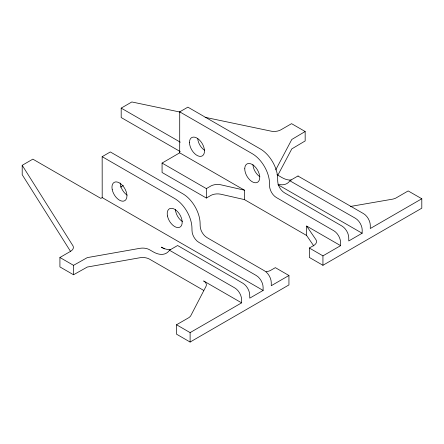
<?xml version="1.0" encoding="UTF-8"?>
<svg xmlns="http://www.w3.org/2000/svg" width="444" height="444" viewBox="0 0 444 444"><rect width="100%" height="100%" fill="white"/><g stroke="black" fill="none" stroke-linecap="round" stroke-linejoin="round"><path stroke-width="0.67" d="M313.791 245.948L306.626 235.475L244.422 199.595L220.535 194.161A9.618 5.55 0 0 0 211.122 195.288L206.355 198.035L162.077 172.494L162.071 163.07L179.698 152.83L179.726 111.855L187.884 107.154L260.412 148.984A24.431 14.108 60 0 1 277.694 178.904L277.711 181.035A9.618 5.556 60 0 0 284.504 192.818L341.958 226.04A9.618 5.561 60 0 1 348.756 237.823L348.773 240.953L362.132 233.233L362.204 230.053A9.618 5.556 60 0 0 355.4 218.276L289.877 180.797A26.357 15.229 60 0 1 278.555 184.299M169.442 250.227L169.358 250.416A26.357 15.213 59.9 0 1 153.213 251.853L149.378 249.65A9.618 5.55 0 0 0 140.054 248.296L87.307 257.609L73.532 265.334L73.532 274.758L59.918 266.916L59.918 257.492L70.568 251.332A9.618 5.55 0 0 0 73.055 245.97L22.2 165.301L32.856 159.146L100.838 198.39L102.198 197.613L263.126 290.432L249.778 298.14L249.706 295.044A9.618 5.556 60 0 0 242.901 283.261L177.6 245.515L169.442 250.227L234.815 287.94A9.618 5.556 60 0 1 241.619 299.717L241.619 302.858L190.115 332.611L190.115 342.041L288.944 284.926L288.939 275.496L275.347 267.654L270.579 270.407A9.618 5.55 0 0 1 266.134 271.7M298.035 176.079L363.486 213.603A9.618 5.556 60 0 1 370.296 225.38L370.29 228.521L421.8 198.768L421.8 208.192L322.938 265.284L309.346 257.442L309.34 248.018L314.102 245.266A9.618 5.55 0 0 0 316.05 239.832L306.626 226.052L306.626 235.475M275.696 169.93L291.791 139.477L305.167 131.518L305.167 140.942L291.797 148.901L277.583 175.719M102.198 197.613L102.159 156.677L110.317 151.953L182.834 193.789A24.431 14.108 60 0 1 200.116 223.704L200.161 225.824A9.618 5.556 59.9 0 0 206.971 237.596L264.452 270.801A9.618 5.55 59.9 0 1 271.262 282.578L271.278 285.708L288.939 275.496M180.27 151.598L121.19 117.543L121.19 108.12L131.846 101.959L180.02 112.06M162.071 163.07L206.355 188.611L211.116 185.864A9.618 5.55 0 0 1 220.535 184.732L244.422 190.171L244.422 199.595M73.532 274.758L87.307 267.038L140.054 257.72A9.618 5.55 0 0 1 149.384 259.074L203.663 290.387M289.96 180.608L298.118 175.896M190.115 342.041L176.529 334.182L176.529 324.758L189.15 317.482L190.604 316.056L206.016 286.347A9.618 5.55 0 0 0 203.657 280.963L241.619 302.858M309.34 248.018L322.938 255.861L340.615 245.654L340.598 242.524A9.618 5.561 60 0 0 333.799 230.741L276.346 197.519A9.618 5.556 60 0 1 269.552 185.736L269.536 183.605A24.431 14.108 60 0 0 252.253 153.685L179.726 111.855M120.396 187.118L123.349 185.42M350.527 206.443L393.118 199.062L395.582 198.224L408.175 190.931L421.8 198.768M205.122 117.321L271.617 131.258A9.618 5.55 0 0 0 280.908 129.815L291.564 123.665L305.167 131.518M277.911 184.654L362.132 233.233M121.19 108.12L180.27 142.174M179.698 152.83L244.422 190.171M306.626 226.052L340.615 245.654M102.159 156.677L174.675 198.512A24.431 14.108 60 0 1 191.958 228.432L192.002 230.547A9.618 5.556 59.9 0 0 198.812 242.324L256.293 275.524A9.618 5.55 59.9 0 1 263.103 287.301L263.126 290.432M164.358 248.873L161.372 247.147A26.357 15.218 60 0 0 170.696 249.645M59.918 257.492L73.532 265.334M176.529 324.758L190.115 332.611M70.474 251.304L22.206 174.725L22.2 165.301M322.938 255.861L322.938 265.284M206.355 188.611L206.355 198.035M127.145 195.144A10.578 6.105 59.9 0 1 120.158 183.067M182.384 221.539A10.578 6.105 59.9 0 1 175.391 209.463M204.662 150.377A10.578 6.116 60 0 1 197.685 138.289M259.912 176.768A10.578 6.116 60 0 1 252.936 164.674M291.209 180.025A26.357 15.229 60 0 1 281.89 177.539L278.055 175.313A9.618 5.55 0 0 1 276.995 174.564M112.221 189.61A10.578 6.105 59.9 0 0 124.747 200.699A10.578 6.105 59.9 0 0 121.379 184.321A10.578 6.105 59.9 0 0 112.221 189.61M167.471 216A10.578 6.105 59.9 0 0 179.998 227.089A10.578 6.105 59.9 0 0 176.623 210.711A10.578 6.105 59.9 0 0 167.471 216M189.494 142.43A10.578 6.116 60 0 0 200.716 156.388A10.578 6.116 60 0 0 200.727 141.42A10.578 6.116 60 0 0 189.494 142.43M244.755 168.809A10.578 6.116 60 0 0 255.977 182.773A10.578 6.116 60 0 0 255.988 167.799A10.578 6.116 60 0 0 244.755 168.809"/></g></svg>
